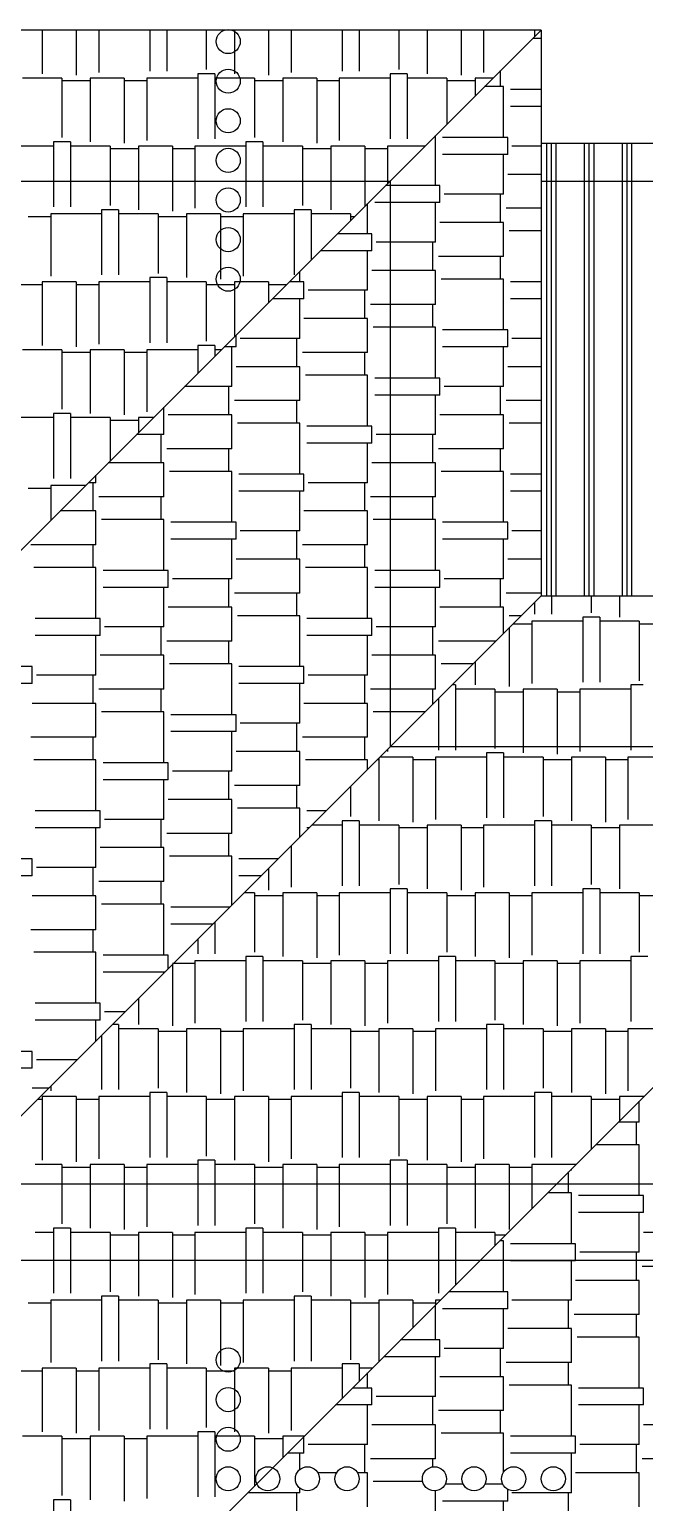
# Model space of a CAD drawing. Extents: x 3907.4 to 3911.57, y -3054.42 to -3053.7.
# Drawn here: x 3909.149 to 3909.2142, y -3054.1222 to -3053.966 of the extents above; entities that cross this region are included whole.
import ezdxf

# ---------------------------------------------------------------- set-up
doc = ezdxf.new("R2010")
doc.units = 0
doc.header["$LTSCALE"] = 2
doc.header["$MEASUREMENT"] = 0
doc.linetypes.add('ACAD_ISO03W100', pattern=[30, 12, -18])
doc.linetypes.add('ACAD_ISO07W100', pattern=[3.5, 0.5, -3])
for name, color, linetype in [('MB', 11, 'CONTINUOUS'), ('OLÇÜ', 6, 'CONTINUOUS'), ('TARAMA', 9, 'CONTINUOUS'), ('TEXT', 11, 'CONTINUOUS'), ('ÇATI', 7, 'CONTINUOUS')]:
    doc.layers.add(name, color=color, linetype=linetype)

msp = doc.modelspace()

# ---------------------------------------------------------------- linework, layer by layer
at = {"layer": 'MB', "color": 7, "linetype": 'ACAD_ISO03W100', "ltscale": 0.5}
for p, q in [((3909.10525, -3053.98203), (3909.18725, -3053.98203)), ((3909.18725, -3053.98203), (3909.18725, -3054.04203)), ((3909.25125, -3054.04203), (3909.18725, -3054.04203))]:
    msp.add_line(p, q, dxfattribs=at)
at = {"layer": 'MB', "color": 2, "linetype": 'ACAD_ISO07W100', "ltscale": 2}
msp.add_line((3909.20325, -3053.98203), (3909.25125, -3053.98203), dxfattribs=at)
at = {"layer": 'OLÇÜ', "color": 6}
for p, q in [((3909.02525, -3054.08837), (3909.26725, -3054.08837)), ((3909.04125, -3054.09648), (3909.25125, -3054.09648))]:
    msp.add_line(p, q, dxfattribs=at)
at = {"layer": 'TARAMA', "color": 6}
for p, q in [((3909.15036, -3053.96603), (3909.15036, -3053.97067)), ((3909.15396, -3053.96603), (3909.15396, -3053.97082)), ((3909.15636, -3053.96603), (3909.15636, -3053.97052)), ((3909.16176, -3053.96603), (3909.16176, -3053.97037)), ((3909.16356, -3053.96603), (3909.16356, -3053.97037)), ((3909.16776, -3053.96603), (3909.16776, -3053.97022)), ((3909.17076, -3053.96603), (3909.17076, -3053.97067)), ((3909.17436, -3053.96603), (3909.17436, -3053.97082)), ((3909.17676, -3053.96603), (3909.17676, -3053.97052)), ((3909.18216, -3053.96603), (3909.18216, -3053.97037)), ((3909.18396, -3053.96603), (3909.18396, -3053.97037)), ((3909.18816, -3053.96603), (3909.18816, -3053.97022)), ((3909.19116, -3053.96603), (3909.19116, -3053.97067)), ((3909.19476, -3053.96603), (3909.19476, -3053.97082)), ((3909.19716, -3053.96603), (3909.19716, -3053.97052)), ((3909.20325, -3053.96692), (3909.20236, -3053.96692)), ((3909.20256, -3053.96603), (3909.20256, -3053.96671)), ((3909.15246, -3053.97112), (3909.14826, -3053.97112)), ((3909.15246, -3053.97112), (3909.15246, -3053.97742)), ((3909.15546, -3053.97142), (3909.15246, -3053.97142)), ((3909.15906, -3053.97112), (3909.15546, -3053.97112)), ((3909.15546, -3053.97112), (3909.15546, -3053.97787)), ((3909.15906, -3053.97112), (3909.15906, -3053.97802)), ((3909.16146, -3053.97142), (3909.15906, -3053.97142)), ((3909.16686, -3053.97112), (3909.16146, -3053.97112)), ((3909.16146, -3053.97112), (3909.16146, -3053.97772)), ((3909.16866, -3053.97067), (3909.16686, -3053.97067)), ((3909.16686, -3053.97067), (3909.16686, -3053.97757)), ((3909.16866, -3053.97067), (3909.16866, -3053.97757)), ((3909.17286, -3053.97112), (3909.16866, -3053.97112)), ((3909.17286, -3053.97112), (3909.17286, -3053.97742)), ((3909.17586, -3053.97142), (3909.17286, -3053.97142)), ((3909.17946, -3053.97112), (3909.17586, -3053.97112)), ((3909.17586, -3053.97112), (3909.17586, -3053.97787)), ((3909.17946, -3053.97112), (3909.17946, -3053.97802)), ((3909.18186, -3053.97142), (3909.17946, -3053.97142)), ((3909.18726, -3053.97112), (3909.18186, -3053.97112)), ((3909.18186, -3053.97112), (3909.18186, -3053.97772)), ((3909.18906, -3053.97067), (3909.18726, -3053.97067)), ((3909.18726, -3053.97067), (3909.18726, -3053.97757)), ((3909.18906, -3053.97067), (3909.18906, -3053.97757)), ((3909.19326, -3053.97112), (3909.18906, -3053.97112)), ((3909.19326, -3053.97112), (3909.19326, -3053.97601)), ((3909.19626, -3053.97142), (3909.19326, -3053.97142)), ((3909.19816, -3053.97112), (3909.19626, -3053.97112)), ((3909.19626, -3053.97112), (3909.19626, -3053.97301)), ((3909.19896, -3053.97202), (3909.19896, -3053.97031)), ((3909.19926, -3053.97202), (3909.19726, -3053.97202)), ((3909.19926, -3053.97742), (3909.19926, -3053.97202)), ((3909.20325, -3053.97232), (3909.20001, -3053.97232)), ((3909.20325, -3053.97412), (3909.20001, -3053.97412)), ((3909.19206, -3053.98252), (3909.19206, -3053.97721)), ((3909.19971, -3053.97742), (3909.19281, -3053.97742)), ((3909.19971, -3053.97922), (3909.19971, -3053.97742)), ((3909.15156, -3053.97832), (3909.14616, -3053.97832)), ((3909.15336, -3053.97787), (3909.15156, -3053.97787)), ((3909.15156, -3053.97787), (3909.15156, -3053.98203)), ((3909.15336, -3053.97787), (3909.15336, -3053.98203)), ((3909.15756, -3053.97832), (3909.15336, -3053.97832)), ((3909.15756, -3053.97832), (3909.15756, -3053.98203)), ((3909.16056, -3053.97862), (3909.15756, -3053.97862)), ((3909.16416, -3053.97832), (3909.16056, -3053.97832)), ((3909.16056, -3053.97832), (3909.16056, -3053.98203)), ((3909.16416, -3053.97832), (3909.16416, -3053.98203)), ((3909.16656, -3053.97862), (3909.16416, -3053.97862)), ((3909.17196, -3053.97832), (3909.16656, -3053.97832)), ((3909.16656, -3053.97832), (3909.16656, -3053.98203)), ((3909.17376, -3053.97787), (3909.17196, -3053.97787)), ((3909.17196, -3053.97787), (3909.17196, -3053.98203)), ((3909.17376, -3053.97787), (3909.17376, -3053.98203)), ((3909.17796, -3053.97832), (3909.17376, -3053.97832)), ((3909.17796, -3053.97832), (3909.17796, -3053.98203)), ((3909.18096, -3053.97862), (3909.17796, -3053.97862)), ((3909.18456, -3053.97832), (3909.18096, -3053.97832)), ((3909.18096, -3053.97832), (3909.18096, -3053.98203)), ((3909.18456, -3053.97832), (3909.18456, -3053.98203)), ((3909.18696, -3053.97862), (3909.18456, -3053.97862)), ((3909.19096, -3053.97832), (3909.18696, -3053.97832)), ((3909.18696, -3053.97832), (3909.18696, -3053.98203)), ((3909.19971, -3053.97922), (3909.19281, -3053.97922)), ((3909.19926, -3053.98342), (3909.19926, -3053.97922)), ((3909.20325, -3053.97832), (3909.20016, -3053.97832)), ((3909.15156, -3053.98203), (3909.15156, -3053.98477)), ((3909.15336, -3053.98203), (3909.15336, -3053.98477)), ((3909.15756, -3053.98203), (3909.15756, -3053.98462)), ((3909.16056, -3053.98203), (3909.16056, -3053.98507)), ((3909.16416, -3053.98203), (3909.16416, -3053.98522)), ((3909.16656, -3053.98203), (3909.16656, -3053.98492)), ((3909.17196, -3053.98203), (3909.17196, -3053.98477)), ((3909.17376, -3053.98203), (3909.17376, -3053.98477)), ((3909.17796, -3053.98203), (3909.17796, -3053.98462)), ((3909.18096, -3053.98203), (3909.18096, -3053.98507)), ((3909.18456, -3053.98203), (3909.18456, -3053.98471)), ((3909.18725, -3053.98252), (3909.18676, -3053.98252)), ((3909.18696, -3053.98203), (3909.18696, -3053.98231)), ((3909.19251, -3053.98252), (3909.18725, -3053.98252)), ((3909.19251, -3053.98432), (3909.19251, -3053.98252)), ((3909.20325, -3053.98132), (3909.19971, -3053.98132)), ((3909.19926, -3053.98342), (3909.19296, -3053.98342)), ((3909.19896, -3053.98642), (3909.19896, -3053.98342)), ((3909.15666, -3053.98552), (3909.15126, -3053.98552)), ((3909.15126, -3053.98552), (3909.15126, -3053.99212)), ((3909.15846, -3053.98507), (3909.15666, -3053.98507)), ((3909.15666, -3053.98507), (3909.15666, -3053.99197)), ((3909.15846, -3053.98507), (3909.15846, -3053.99197)), ((3909.16266, -3053.98552), (3909.15846, -3053.98552)), ((3909.16266, -3053.98552), (3909.16266, -3053.99182)), ((3909.16926, -3053.98552), (3909.16566, -3053.98552)), ((3909.16566, -3053.98552), (3909.16566, -3053.99227)), ((3909.16926, -3053.98552), (3909.16926, -3053.99242)), ((3909.17706, -3053.98552), (3909.17166, -3053.98552)), ((3909.17166, -3053.98552), (3909.17166, -3053.99212)), ((3909.17886, -3053.98507), (3909.17706, -3053.98507)), ((3909.17706, -3053.98507), (3909.17706, -3053.99197)), ((3909.17886, -3053.98507), (3909.17886, -3053.99041)), ((3909.18306, -3053.98552), (3909.17886, -3053.98552)), ((3909.18306, -3053.98552), (3909.18306, -3053.98621)), ((3909.18486, -3053.98762), (3909.18486, -3053.98441)), ((3909.18725, -3053.98432), (3909.18561, -3053.98432)), ((3909.19251, -3053.98432), (3909.18725, -3053.98432)), ((3909.19206, -3053.98852), (3909.19206, -3053.98432)), ((3909.20325, -3053.98492), (3909.19956, -3053.98492)), ((3909.15126, -3053.98582), (3909.14886, -3053.98582)), ((3909.16566, -3053.98582), (3909.16266, -3053.98582)), ((3909.17166, -3053.98582), (3909.16926, -3053.98582)), ((3909.18346, -3053.98582), (3909.18306, -3053.98582)), ((3909.19926, -3053.98642), (3909.19251, -3053.98642)), ((3909.19926, -3053.99002), (3909.19926, -3053.98642)), ((3909.18531, -3053.98762), (3909.18166, -3053.98762)), ((3909.18531, -3053.98942), (3909.18531, -3053.98762)), ((3909.18725, -3053.98852), (3909.18576, -3053.98852)), ((3909.19206, -3053.98852), (3909.18725, -3053.98852)), ((3909.19176, -3053.99152), (3909.19176, -3053.98852)), ((3909.20325, -3053.98732), (3909.19986, -3053.98732)), ((3909.18531, -3053.98942), (3909.17986, -3053.98942)), ((3909.18486, -3053.99362), (3909.18486, -3053.98942)), ((3909.19926, -3053.99002), (3909.19236, -3053.99002)), ((3909.19896, -3053.99242), (3909.19896, -3053.99002)), ((3909.17766, -3053.99272), (3909.17766, -3053.99161)), ((3909.18725, -3053.99152), (3909.18531, -3053.99152)), ((3909.19206, -3053.99152), (3909.18725, -3053.99152)), ((3909.19206, -3053.99512), (3909.19206, -3053.99152)), ((3909.15036, -3053.99302), (3909.14736, -3053.99302)), ((3909.15396, -3053.99272), (3909.15036, -3053.99272)), ((3909.15036, -3053.99272), (3909.15036, -3053.99947)), ((3909.15396, -3053.99272), (3909.15396, -3053.99962)), ((3909.15636, -3053.99302), (3909.15396, -3053.99302)), ((3909.16176, -3053.99272), (3909.15636, -3053.99272)), ((3909.15636, -3053.99272), (3909.15636, -3053.99932)), ((3909.16356, -3053.99227), (3909.16176, -3053.99227)), ((3909.16176, -3053.99227), (3909.16176, -3053.99917)), ((3909.16356, -3053.99227), (3909.16356, -3053.99917)), ((3909.16776, -3053.99272), (3909.16356, -3053.99272)), ((3909.16776, -3053.99272), (3909.16776, -3053.99902)), ((3909.17076, -3053.99302), (3909.16776, -3053.99302)), ((3909.17436, -3053.99272), (3909.17076, -3053.99272)), ((3909.17076, -3053.99272), (3909.17076, -3053.99851)), ((3909.17436, -3053.99272), (3909.17436, -3053.99491)), ((3909.17626, -3053.99302), (3909.17436, -3053.99302)), ((3909.17811, -3053.99272), (3909.17656, -3053.99272)), ((3909.17811, -3053.99452), (3909.17811, -3053.99272)), ((3909.19926, -3053.99242), (3909.19266, -3053.99242)), ((3909.19926, -3053.99782), (3909.19926, -3053.99242)), ((3909.20325, -3053.99272), (3909.20001, -3053.99272)), ((3909.17811, -3053.99452), (3909.17476, -3053.99452)), ((3909.17766, -3053.99872), (3909.17766, -3053.99452)), ((3909.18486, -3053.99362), (3909.17856, -3053.99362)), ((3909.18456, -3053.99662), (3909.18456, -3053.99362)), ((3909.20325, -3053.99452), (3909.20001, -3053.99452)), ((3909.18725, -3053.99512), (3909.18516, -3053.99512)), ((3909.19206, -3053.99512), (3909.18725, -3053.99512)), ((3909.19176, -3053.99752), (3909.19176, -3053.99512)), ((3909.18486, -3053.99662), (3909.17811, -3053.99662)), ((3909.18486, -3054.00022), (3909.18486, -3053.99662)), ((3909.18725, -3053.99752), (3909.18546, -3053.99752)), ((3909.19206, -3053.99752), (3909.18725, -3053.99752)), ((3909.19206, -3054.00292), (3909.19206, -3053.99752)), ((3909.19971, -3053.99782), (3909.19281, -3053.99782)), ((3909.19971, -3053.99962), (3909.19971, -3053.99782)), ((3909.16866, -3053.99947), (3909.16686, -3053.99947)), ((3909.16686, -3053.99947), (3909.16686, -3054.00241)), ((3909.16866, -3053.99947), (3909.16866, -3054.00061)), ((3909.17091, -3053.99962), (3909.16966, -3053.99962)), ((3909.17046, -3054.00382), (3909.17046, -3053.99962)), ((3909.17091, -3053.99962), (3909.17091, -3053.99836)), ((3909.17766, -3053.99872), (3909.17136, -3053.99872)), ((3909.17736, -3054.00172), (3909.17736, -3053.99872)), ((3909.19971, -3053.99962), (3909.19281, -3053.99962)), ((3909.19926, -3054.00382), (3909.19926, -3053.99962)), ((3909.20325, -3053.99872), (3909.20016, -3053.99872)), ((3909.15246, -3053.99992), (3909.14826, -3053.99992)), ((3909.15246, -3053.99992), (3909.15246, -3054.00622)), ((3909.15546, -3054.00022), (3909.15246, -3054.00022)), ((3909.15906, -3053.99992), (3909.15546, -3053.99992)), ((3909.15546, -3053.99992), (3909.15546, -3054.00667)), ((3909.15906, -3053.99992), (3909.15906, -3054.00682)), ((3909.16146, -3054.00022), (3909.15906, -3054.00022)), ((3909.16686, -3053.99992), (3909.16146, -3053.99992)), ((3909.16146, -3053.99992), (3909.16146, -3054.00652)), ((3909.16936, -3053.99992), (3909.16866, -3053.99992)), ((3909.18486, -3054.00022), (3909.17796, -3054.00022)), ((3909.18456, -3054.00262), (3909.18456, -3054.00022)), ((3909.17766, -3054.00172), (3909.17091, -3054.00172)), ((3909.17766, -3054.00532), (3909.17766, -3054.00172)), ((3909.18486, -3054.00262), (3909.17826, -3054.00262)), ((3909.18486, -3054.00802), (3909.18486, -3054.00262)), ((3909.20325, -3054.00172), (3909.19971, -3054.00172)), ((3909.17046, -3054.00382), (3909.16546, -3054.00382)), ((3909.17016, -3054.00682), (3909.17016, -3054.00382)), ((3909.18725, -3054.00292), (3909.18561, -3054.00292)), ((3909.19251, -3054.00292), (3909.18725, -3054.00292)), ((3909.19251, -3054.00472), (3909.19251, -3054.00292)), ((3909.19926, -3054.00382), (3909.19296, -3054.00382)), ((3909.19896, -3054.00682), (3909.19896, -3054.00382)), ((3909.17766, -3054.00532), (3909.17076, -3054.00532)), ((3909.17736, -3054.00772), (3909.17736, -3054.00532)), ((3909.18725, -3054.00472), (3909.18561, -3054.00472)), ((3909.19251, -3054.00472), (3909.18725, -3054.00472)), ((3909.19206, -3054.00892), (3909.19206, -3054.00472)), ((3909.20325, -3054.00532), (3909.19956, -3054.00532)), ((3909.15156, -3054.00712), (3909.14616, -3054.00712)), ((3909.15336, -3054.00667), (3909.15156, -3054.00667)), ((3909.15156, -3054.00667), (3909.15156, -3054.01357)), ((3909.15336, -3054.00667), (3909.15336, -3054.01357)), ((3909.15756, -3054.00712), (3909.15336, -3054.00712)), ((3909.15756, -3054.00712), (3909.15756, -3054.01171)), ((3909.16056, -3054.00742), (3909.15756, -3054.00742)), ((3909.16216, -3054.00712), (3909.16056, -3054.00712)), ((3909.16056, -3054.00712), (3909.16056, -3054.00871)), ((3909.16326, -3054.00892), (3909.16326, -3054.00601)), ((3909.17046, -3054.00682), (3909.16371, -3054.00682)), ((3909.17046, -3054.01042), (3909.17046, -3054.00682)), ((3909.19926, -3054.00682), (3909.19251, -3054.00682)), ((3909.19926, -3054.01042), (3909.19926, -3054.00682)), ((3909.16326, -3054.00892), (3909.16036, -3054.00892)), ((3909.16296, -3054.01192), (3909.16296, -3054.00892)), ((3909.17766, -3054.00772), (3909.17106, -3054.00772)), ((3909.17766, -3054.01312), (3909.17766, -3054.00772)), ((3909.18531, -3054.00802), (3909.17841, -3054.00802)), ((3909.18531, -3054.00982), (3909.18531, -3054.00802)), ((3909.18725, -3054.00892), (3909.18576, -3054.00892)), ((3909.19206, -3054.00892), (3909.18725, -3054.00892)), ((3909.19176, -3054.01192), (3909.19176, -3054.00892)), ((3909.20325, -3054.00772), (3909.19986, -3054.00772)), ((3909.17046, -3054.01042), (3909.16356, -3054.01042)), ((3909.17016, -3054.01282), (3909.17016, -3054.01042)), ((3909.18531, -3054.00982), (3909.17841, -3054.00982)), ((3909.18486, -3054.01402), (3909.18486, -3054.00982)), ((3909.19926, -3054.01042), (3909.19236, -3054.01042)), ((3909.19896, -3054.01282), (3909.19896, -3054.01042)), ((3909.16326, -3054.01192), (3909.15736, -3054.01192)), ((3909.16326, -3054.01552), (3909.16326, -3054.01192)), ((3909.18725, -3054.01192), (3909.18531, -3054.01192)), ((3909.19206, -3054.01192), (3909.18725, -3054.01192)), ((3909.19206, -3054.01552), (3909.19206, -3054.01192)), ((3909.15606, -3054.01402), (3909.15606, -3054.01321)), ((3909.17046, -3054.01282), (3909.16386, -3054.01282)), ((3909.17046, -3054.01822), (3909.17046, -3054.01282)), ((3909.17811, -3054.01312), (3909.17121, -3054.01312)), ((3909.17811, -3054.01492), (3909.17811, -3054.01312)), ((3909.19926, -3054.01282), (3909.19266, -3054.01282)), ((3909.19926, -3054.01822), (3909.19926, -3054.01282)), ((3909.20325, -3054.01312), (3909.20001, -3054.01312)), ((3909.15126, -3054.01462), (3909.14886, -3054.01462)), ((3909.15496, -3054.01432), (3909.15126, -3054.01432)), ((3909.15126, -3054.01432), (3909.15126, -3054.01801)), ((3909.15606, -3054.01402), (3909.15526, -3054.01402)), ((3909.15576, -3054.01702), (3909.15576, -3054.01402)), ((3909.17811, -3054.01492), (3909.17121, -3054.01492)), ((3909.17766, -3054.01912), (3909.17766, -3054.01492)), ((3909.18486, -3054.01402), (3909.17856, -3054.01402)), ((3909.18456, -3054.01702), (3909.18456, -3054.01402)), ((3909.20325, -3054.01492), (3909.20001, -3054.01492)), ((3909.16326, -3054.01552), (3909.15636, -3054.01552)), ((3909.16296, -3054.01792), (3909.16296, -3054.01552)), ((3909.18725, -3054.01552), (3909.18516, -3054.01552)), ((3909.19206, -3054.01552), (3909.18725, -3054.01552)), ((3909.19176, -3054.01792), (3909.19176, -3054.01552)), ((3909.15606, -3054.01702), (3909.15226, -3054.01702)), ((3909.15606, -3054.02062), (3909.15606, -3054.01702)), ((3909.16326, -3054.01792), (3909.15666, -3054.01792)), ((3909.16326, -3054.02332), (3909.16326, -3054.01792)), ((3909.17091, -3054.01822), (3909.16401, -3054.01822)), ((3909.17091, -3054.02002), (3909.17091, -3054.01822)), ((3909.18486, -3054.01702), (3909.17811, -3054.01702)), ((3909.18486, -3054.02062), (3909.18486, -3054.01702)), ((3909.18725, -3054.01792), (3909.18546, -3054.01792)), ((3909.19206, -3054.01792), (3909.18725, -3054.01792)), ((3909.19206, -3054.02332), (3909.19206, -3054.01792)), ((3909.19971, -3054.01822), (3909.19281, -3054.01822)), ((3909.19971, -3054.02002), (3909.19971, -3054.01822)), ((3909.17091, -3054.02002), (3909.16401, -3054.02002)), ((3909.17046, -3054.02422), (3909.17046, -3054.02002)), ((3909.17766, -3054.01912), (3909.17136, -3054.01912)), ((3909.17736, -3054.02212), (3909.17736, -3054.01912)), ((3909.19971, -3054.02002), (3909.19281, -3054.02002)), ((3909.19926, -3054.02422), (3909.19926, -3054.02002)), ((3909.20325, -3054.01912), (3909.20016, -3054.01912)), ((3909.15606, -3054.02062), (3909.14916, -3054.02062)), ((3909.15576, -3054.02302), (3909.15576, -3054.02062)), ((3909.18486, -3054.02062), (3909.17796, -3054.02062)), ((3909.18456, -3054.02302), (3909.18456, -3054.02062)), ((3909.15606, -3054.02302), (3909.14946, -3054.02302)), ((3909.15606, -3054.02842), (3909.15606, -3054.02302)), ((3909.17766, -3054.02212), (3909.17091, -3054.02212)), ((3909.17766, -3054.02572), (3909.17766, -3054.02212)), ((3909.18486, -3054.02302), (3909.17826, -3054.02302)), ((3909.18486, -3054.02842), (3909.18486, -3054.02302)), ((3909.20325, -3054.02212), (3909.19971, -3054.02212)), ((3909.16371, -3054.02332), (3909.15681, -3054.02332)), ((3909.16371, -3054.02512), (3909.16371, -3054.02332)), ((3909.17046, -3054.02422), (3909.16416, -3054.02422)), ((3909.17016, -3054.02722), (3909.17016, -3054.02422)), ((3909.18725, -3054.02332), (3909.18561, -3054.02332)), ((3909.19251, -3054.02332), (3909.18725, -3054.02332)), ((3909.19251, -3054.02512), (3909.19251, -3054.02332)), ((3909.19926, -3054.02422), (3909.19296, -3054.02422)), ((3909.19896, -3054.02722), (3909.19896, -3054.02422)), ((3909.16371, -3054.02512), (3909.15681, -3054.02512)), ((3909.16326, -3054.02932), (3909.16326, -3054.02512)), ((3909.17766, -3054.02572), (3909.17076, -3054.02572)), ((3909.17736, -3054.02812), (3909.17736, -3054.02572)), ((3909.18725, -3054.02512), (3909.18561, -3054.02512)), ((3909.19251, -3054.02512), (3909.18725, -3054.02512)), ((3909.19206, -3054.02932), (3909.19206, -3054.02512)), ((3909.20325, -3054.02572), (3909.19956, -3054.02572)), ((3909.20436, -3054.02603), (3909.20436, -3054.02797)), ((3909.20856, -3054.02603), (3909.20856, -3054.02782)), ((3909.21156, -3054.02603), (3909.21156, -3054.02827)), ((3909.17046, -3054.02722), (3909.16371, -3054.02722)), ((3909.17046, -3054.03082), (3909.17046, -3054.02722)), ((3909.19926, -3054.02722), (3909.19251, -3054.02722)), ((3909.19926, -3054.03001), (3909.19926, -3054.02722)), ((3909.20256, -3054.02671), (3909.20256, -3054.02797)), ((3909.15651, -3054.02842), (3909.14961, -3054.02842)), ((3909.15651, -3054.03022), (3909.15651, -3054.02842)), ((3909.16326, -3054.02932), (3909.15696, -3054.02932)), ((3909.16296, -3054.03232), (3909.16296, -3054.02932)), ((3909.17766, -3054.02812), (3909.17106, -3054.02812)), ((3909.17766, -3054.03352), (3909.17766, -3054.02812)), ((3909.18531, -3054.02842), (3909.17841, -3054.02842)), ((3909.18531, -3054.03022), (3909.18531, -3054.02842)), ((3909.18725, -3054.02932), (3909.18576, -3054.02932)), ((3909.19206, -3054.02932), (3909.18725, -3054.02932)), ((3909.19176, -3054.03232), (3909.19176, -3054.02932)), ((3909.20116, -3054.02812), (3909.19986, -3054.02812)), ((3909.20226, -3054.02902), (3909.20026, -3054.02902)), ((3909.20766, -3054.02872), (3909.20226, -3054.02872)), ((3909.20226, -3054.02872), (3909.20226, -3054.03532)), ((3909.20946, -3054.02827), (3909.20766, -3054.02827)), ((3909.20766, -3054.02827), (3909.20766, -3054.03517)), ((3909.20946, -3054.02827), (3909.20946, -3054.03517)), ((3909.21366, -3054.02872), (3909.20946, -3054.02872)), ((3909.21366, -3054.02872), (3909.21366, -3054.03502)), ((3909.21666, -3054.02902), (3909.21366, -3054.02902)), ((3909.15651, -3054.03022), (3909.14961, -3054.03022)), ((3909.15606, -3054.03442), (3909.15606, -3054.03022)), ((3909.17046, -3054.03082), (3909.16356, -3054.03082)), ((3909.17016, -3054.03322), (3909.17016, -3054.03082)), ((3909.18531, -3054.03022), (3909.17841, -3054.03022)), ((3909.18486, -3054.03442), (3909.18486, -3054.03022)), ((3909.19846, -3054.03082), (3909.19236, -3054.03082)), ((3909.19986, -3054.02941), (3909.19986, -3054.03562)), ((3909.16326, -3054.03232), (3909.15651, -3054.03232)), ((3909.16326, -3054.03592), (3909.16326, -3054.03232)), ((3909.18725, -3054.03232), (3909.18531, -3054.03232)), ((3909.19206, -3054.03232), (3909.18725, -3054.03232)), ((3909.19206, -3054.03592), (3909.19206, -3054.03232)), ((3909.14931, -3054.03352), (3909.14625, -3054.03352)), ((3909.14931, -3054.03532), (3909.14931, -3054.03352)), ((3909.17046, -3054.03322), (3909.16386, -3054.03322)), ((3909.17046, -3054.03862), (3909.17046, -3054.03322)), ((3909.17811, -3054.03352), (3909.17121, -3054.03352)), ((3909.17811, -3054.03532), (3909.17811, -3054.03352)), ((3909.19606, -3054.03322), (3909.19266, -3054.03322)), ((3909.19626, -3054.03301), (3909.19626, -3054.03547)), ((3909.14931, -3054.03532), (3909.14625, -3054.03532)), ((3909.15606, -3054.03442), (3909.14976, -3054.03442)), ((3909.15576, -3054.03742), (3909.15576, -3054.03442)), ((3909.17811, -3054.03532), (3909.17121, -3054.03532)), ((3909.17766, -3054.03952), (3909.17766, -3054.03532)), ((3909.18486, -3054.03442), (3909.17856, -3054.03442)), ((3909.18456, -3054.03742), (3909.18456, -3054.03442)), ((3909.19416, -3054.03547), (3909.19381, -3054.03547)), ((3909.19416, -3054.03547), (3909.19416, -3054.04203)), ((3909.21406, -3054.03547), (3909.21276, -3054.03547)), ((3909.21276, -3054.03547), (3909.21276, -3054.04203)), ((3909.16326, -3054.03592), (3909.15636, -3054.03592)), ((3909.16296, -3054.03832), (3909.16296, -3054.03592)), ((3909.18725, -3054.03592), (3909.18516, -3054.03592)), ((3909.19206, -3054.03592), (3909.18725, -3054.03592)), ((3909.19176, -3054.03751), (3909.19176, -3054.03592)), ((3909.19236, -3054.03691), (3909.19236, -3054.04203)), ((3909.19836, -3054.03592), (3909.19416, -3054.03592)), ((3909.19836, -3054.03592), (3909.19836, -3054.04203)), ((3909.20136, -3054.03622), (3909.19836, -3054.03622)), ((3909.20496, -3054.03592), (3909.20136, -3054.03592)), ((3909.20136, -3054.03592), (3909.20136, -3054.04203)), ((3909.20496, -3054.03592), (3909.20496, -3054.04203)), ((3909.20736, -3054.03622), (3909.20496, -3054.03622)), ((3909.21276, -3054.03592), (3909.20736, -3054.03592)), ((3909.20736, -3054.03592), (3909.20736, -3054.04203)), ((3909.15606, -3054.03742), (3909.14931, -3054.03742)), ((3909.15606, -3054.04102), (3909.15606, -3054.03742)), ((3909.16326, -3054.03832), (3909.15666, -3054.03832)), ((3909.16326, -3054.04372), (3909.16326, -3054.03832)), ((3909.17091, -3054.03862), (3909.16401, -3054.03862)), ((3909.17091, -3054.04042), (3909.17091, -3054.03862)), ((3909.18486, -3054.03742), (3909.17811, -3054.03742)), ((3909.18486, -3054.04102), (3909.18486, -3054.03742)), ((3909.18725, -3054.03832), (3909.18546, -3054.03832)), ((3909.19096, -3054.03832), (3909.18725, -3054.03832)), ((3909.17766, -3054.03952), (3909.17136, -3054.03952)), ((3909.17736, -3054.04252), (3909.17736, -3054.03952)), ((3909.15606, -3054.04102), (3909.14916, -3054.04102)), ((3909.15576, -3054.04342), (3909.15576, -3054.04102)), ((3909.17091, -3054.04042), (3909.16401, -3054.04042)), ((3909.17046, -3054.04462), (3909.17046, -3054.04042)), ((3909.18486, -3054.04102), (3909.17796, -3054.04102)), ((3909.18456, -3054.04342), (3909.18456, -3054.04102)), ((3909.15606, -3054.04342), (3909.14946, -3054.04342)), ((3909.15606, -3054.04882), (3909.15606, -3054.04342)), ((3909.17766, -3054.04252), (3909.17091, -3054.04252)), ((3909.17766, -3054.04612), (3909.17766, -3054.04252)), ((3909.18486, -3054.04342), (3909.17826, -3054.04342)), ((3909.18486, -3054.04441), (3909.18486, -3054.04342)), ((3909.18606, -3054.04342), (3909.18586, -3054.04342)), ((3909.18606, -3054.04321), (3909.18606, -3054.04987)), ((3909.18966, -3054.04312), (3909.18616, -3054.04312)), ((3909.18696, -3054.04231), (3909.18696, -3054.04252)), ((3909.18966, -3054.04312), (3909.18966, -3054.05002)), ((3909.19206, -3054.04342), (3909.18966, -3054.04342)), ((3909.19746, -3054.04312), (3909.19206, -3054.04312)), ((3909.19206, -3054.04312), (3909.19206, -3054.04972)), ((3909.19236, -3054.04203), (3909.19236, -3054.04237)), ((3909.19416, -3054.04203), (3909.19416, -3054.04237)), ((3909.19926, -3054.04267), (3909.19746, -3054.04267)), ((3909.19746, -3054.04267), (3909.19746, -3054.04957)), ((3909.19836, -3054.04203), (3909.19836, -3054.04222)), ((3909.19926, -3054.04267), (3909.19926, -3054.04957)), ((3909.20346, -3054.04312), (3909.19926, -3054.04312)), ((3909.20136, -3054.04203), (3909.20136, -3054.04267)), ((3909.20346, -3054.04312), (3909.20346, -3054.04942)), ((3909.20646, -3054.04342), (3909.20346, -3054.04342)), ((3909.20496, -3054.04203), (3909.20496, -3054.04282)), ((3909.21006, -3054.04312), (3909.20646, -3054.04312)), ((3909.20646, -3054.04312), (3909.20646, -3054.04987)), ((3909.20736, -3054.04203), (3909.20736, -3054.04252)), ((3909.21006, -3054.04312), (3909.21006, -3054.05002)), ((3909.21246, -3054.04342), (3909.21006, -3054.04342)), ((3909.21786, -3054.04312), (3909.21246, -3054.04312)), ((3909.21246, -3054.04312), (3909.21246, -3054.04972)), ((3909.21276, -3054.04203), (3909.21276, -3054.04237)), ((3909.16371, -3054.04372), (3909.15681, -3054.04372)), ((3909.16371, -3054.04552), (3909.16371, -3054.04372)), ((3909.17046, -3054.04462), (3909.16416, -3054.04462)), ((3909.17016, -3054.04762), (3909.17016, -3054.04462)), ((3909.16371, -3054.04552), (3909.15681, -3054.04552)), ((3909.16326, -3054.04972), (3909.16326, -3054.04552)), ((3909.17766, -3054.04612), (3909.17076, -3054.04612)), ((3909.17736, -3054.04852), (3909.17736, -3054.04612)), ((3909.18306, -3054.04621), (3909.18306, -3054.04942)), ((3909.17046, -3054.04762), (3909.16371, -3054.04762)), ((3909.17046, -3054.05122), (3909.17046, -3054.04762)), ((3909.15651, -3054.04882), (3909.14961, -3054.04882)), ((3909.15651, -3054.05062), (3909.15651, -3054.04882)), ((3909.16326, -3054.04972), (3909.15696, -3054.04972)), ((3909.16296, -3054.05272), (3909.16296, -3054.04972)), ((3909.17766, -3054.04852), (3909.17106, -3054.04852)), ((3909.17766, -3054.05161), (3909.17766, -3054.04852)), ((3909.18046, -3054.04882), (3909.17841, -3054.04882)), ((3909.15651, -3054.05062), (3909.14961, -3054.05062)), ((3909.15606, -3054.05482), (3909.15606, -3054.05062)), ((3909.17046, -3054.05122), (3909.16356, -3054.05122)), ((3909.17016, -3054.05362), (3909.17016, -3054.05122)), ((3909.17866, -3054.05062), (3909.17841, -3054.05062)), ((3909.18216, -3054.05032), (3909.17896, -3054.05032)), ((3909.18396, -3054.04987), (3909.18216, -3054.04987)), ((3909.18216, -3054.04987), (3909.18216, -3054.05677)), ((3909.18396, -3054.04987), (3909.18396, -3054.05677)), ((3909.18816, -3054.05032), (3909.18396, -3054.05032)), ((3909.18816, -3054.05032), (3909.18816, -3054.05662)), ((3909.19116, -3054.05062), (3909.18816, -3054.05062)), ((3909.19476, -3054.05032), (3909.19116, -3054.05032)), ((3909.19116, -3054.05032), (3909.19116, -3054.05707)), ((3909.19476, -3054.05032), (3909.19476, -3054.05722)), ((3909.19716, -3054.05062), (3909.19476, -3054.05062)), ((3909.20256, -3054.05032), (3909.19716, -3054.05032)), ((3909.19716, -3054.05032), (3909.19716, -3054.05692)), ((3909.20436, -3054.04987), (3909.20256, -3054.04987)), ((3909.20256, -3054.04987), (3909.20256, -3054.05677)), ((3909.20436, -3054.04987), (3909.20436, -3054.05677)), ((3909.20856, -3054.05032), (3909.20436, -3054.05032)), ((3909.20856, -3054.05032), (3909.20856, -3054.05662)), ((3909.21156, -3054.05062), (3909.20856, -3054.05062)), ((3909.21516, -3054.05032), (3909.21156, -3054.05032)), ((3909.21156, -3054.05032), (3909.21156, -3054.05707)), ((3909.16326, -3054.05272), (3909.15651, -3054.05272)), ((3909.16326, -3054.05632), (3909.16326, -3054.05272)), ((3909.17676, -3054.05251), (3909.17676, -3054.05692)), ((3909.14931, -3054.05392), (3909.14625, -3054.05392)), ((3909.14931, -3054.05572), (3909.14931, -3054.05392)), ((3909.17046, -3054.05362), (3909.16386, -3054.05362)), ((3909.17046, -3054.05881), (3909.17046, -3054.05362)), ((3909.17536, -3054.05392), (3909.17121, -3054.05392)), ((3909.14931, -3054.05572), (3909.14625, -3054.05572)), ((3909.15606, -3054.05482), (3909.14976, -3054.05482)), ((3909.15576, -3054.05782), (3909.15576, -3054.05482)), ((3909.17356, -3054.05572), (3909.17121, -3054.05572)), ((3909.17436, -3054.05491), (3909.17436, -3054.05722)), ((3909.16326, -3054.05632), (3909.15636, -3054.05632)), ((3909.16296, -3054.05872), (3909.16296, -3054.05632)), ((3909.17286, -3054.05752), (3909.17176, -3054.05752)), ((3909.17286, -3054.05752), (3909.17286, -3054.06382)), ((3909.17946, -3054.05752), (3909.17586, -3054.05752)), ((3909.17586, -3054.05752), (3909.17586, -3054.06427)), ((3909.17946, -3054.05752), (3909.17946, -3054.06442)), ((3909.18726, -3054.05752), (3909.18186, -3054.05752)), ((3909.18186, -3054.05752), (3909.18186, -3054.06412)), ((3909.18906, -3054.05707), (3909.18726, -3054.05707)), ((3909.18726, -3054.05707), (3909.18726, -3054.06397)), ((3909.18906, -3054.05707), (3909.18906, -3054.06397)), ((3909.19326, -3054.05752), (3909.18906, -3054.05752)), ((3909.19326, -3054.05752), (3909.19326, -3054.06382)), ((3909.19986, -3054.05752), (3909.19626, -3054.05752)), ((3909.19626, -3054.05752), (3909.19626, -3054.06427)), ((3909.19986, -3054.05752), (3909.19986, -3054.06442)), ((3909.20766, -3054.05752), (3909.20226, -3054.05752)), ((3909.20226, -3054.05752), (3909.20226, -3054.06412)), ((3909.20946, -3054.05707), (3909.20766, -3054.05707)), ((3909.20766, -3054.05707), (3909.20766, -3054.06397)), ((3909.20946, -3054.05707), (3909.20946, -3054.06397)), ((3909.21366, -3054.05752), (3909.20946, -3054.05752)), ((3909.21366, -3054.05752), (3909.21366, -3054.06382)), ((3909.15606, -3054.05782), (3909.14931, -3054.05782)), ((3909.15606, -3054.06142), (3909.15606, -3054.05782)), ((3909.16326, -3054.05872), (3909.15666, -3054.05872)), ((3909.16326, -3054.06412), (3909.16326, -3054.05872)), ((3909.17026, -3054.05902), (3909.16401, -3054.05902)), ((3909.17586, -3054.05782), (3909.17286, -3054.05782)), ((3909.18186, -3054.05782), (3909.17946, -3054.05782)), ((3909.19626, -3054.05782), (3909.19326, -3054.05782)), ((3909.20226, -3054.05782), (3909.19986, -3054.05782)), ((3909.21666, -3054.05782), (3909.21366, -3054.05782)), ((3909.16866, -3054.06061), (3909.16866, -3054.06397)), ((3909.15606, -3054.06142), (3909.14916, -3054.06142)), ((3909.15576, -3054.06382), (3909.15576, -3054.06142)), ((3909.16846, -3054.06082), (3909.16401, -3054.06082)), ((3909.16686, -3054.06241), (3909.16686, -3054.06397)), ((3909.15606, -3054.06382), (3909.14946, -3054.06382)), ((3909.15606, -3054.06922), (3909.15606, -3054.06382)), ((3909.16371, -3054.06412), (3909.15681, -3054.06412)), ((3909.16371, -3054.06556), (3909.16371, -3054.06412)), ((3909.16426, -3054.06502), (3909.16416, -3054.06502)), ((3909.16416, -3054.06511), (3909.16416, -3054.07162)), ((3909.16656, -3054.06502), (3909.16426, -3054.06502)), ((3909.17196, -3054.06472), (3909.16656, -3054.06472)), ((3909.16656, -3054.06472), (3909.16656, -3054.07132)), ((3909.17376, -3054.06427), (3909.17196, -3054.06427)), ((3909.17196, -3054.06427), (3909.17196, -3054.07117)), ((3909.17376, -3054.06427), (3909.17376, -3054.07117)), ((3909.17796, -3054.06472), (3909.17376, -3054.06472)), ((3909.17796, -3054.06472), (3909.17796, -3054.07102)), ((3909.18096, -3054.06502), (3909.17796, -3054.06502)), ((3909.18456, -3054.06472), (3909.18096, -3054.06472)), ((3909.18096, -3054.06472), (3909.18096, -3054.07147)), ((3909.18456, -3054.06472), (3909.18456, -3054.07162)), ((3909.18696, -3054.06502), (3909.18456, -3054.06502)), ((3909.19236, -3054.06472), (3909.18696, -3054.06472)), ((3909.18696, -3054.06472), (3909.18696, -3054.07132)), ((3909.19416, -3054.06427), (3909.19236, -3054.06427)), ((3909.19236, -3054.06427), (3909.19236, -3054.07117)), ((3909.19416, -3054.06427), (3909.19416, -3054.07117)), ((3909.19836, -3054.06472), (3909.19416, -3054.06472)), ((3909.19836, -3054.06472), (3909.19836, -3054.07102)), ((3909.20136, -3054.06502), (3909.19836, -3054.06502)), ((3909.20496, -3054.06472), (3909.20136, -3054.06472)), ((3909.20136, -3054.06472), (3909.20136, -3054.07147)), ((3909.20496, -3054.06472), (3909.20496, -3054.07162)), ((3909.20736, -3054.06502), (3909.20496, -3054.06502)), ((3909.21276, -3054.06472), (3909.20736, -3054.06472)), ((3909.20736, -3054.06472), (3909.20736, -3054.07132)), ((3909.21456, -3054.06427), (3909.21276, -3054.06427)), ((3909.21276, -3054.06427), (3909.21276, -3054.07117)), ((3909.16336, -3054.06592), (3909.15681, -3054.06592)), ((3909.16326, -3054.06601), (3909.16326, -3054.06592)), ((3909.15651, -3054.06922), (3909.14961, -3054.06922)), ((3909.15651, -3054.07102), (3909.15651, -3054.06922)), ((3909.16056, -3054.06871), (3909.16056, -3054.07147)), ((3909.15651, -3054.07102), (3909.14961, -3054.07102)), ((3909.15606, -3054.07321), (3909.15606, -3054.07102)), ((3909.15916, -3054.07012), (3909.15696, -3054.07012)), ((3909.15846, -3054.07147), (3909.15781, -3054.07147)), ((3909.15846, -3054.07147), (3909.15846, -3054.07837)), ((3909.17886, -3054.07147), (3909.17706, -3054.07147)), ((3909.17706, -3054.07147), (3909.17706, -3054.07837)), ((3909.17886, -3054.07147), (3909.17886, -3054.07837)), ((3909.19926, -3054.07147), (3909.19746, -3054.07147)), ((3909.19746, -3054.07147), (3909.19746, -3054.07837)), ((3909.19926, -3054.07147), (3909.19926, -3054.07837)), ((3909.15666, -3054.07261), (3909.15666, -3054.07837)), ((3909.16266, -3054.07192), (3909.15846, -3054.07192)), ((3909.16266, -3054.07192), (3909.16266, -3054.07822)), ((3909.16566, -3054.07222), (3909.16266, -3054.07222)), ((3909.16926, -3054.07192), (3909.16566, -3054.07192)), ((3909.16566, -3054.07192), (3909.16566, -3054.07867)), ((3909.16926, -3054.07192), (3909.16926, -3054.07882)), ((3909.17166, -3054.07222), (3909.16926, -3054.07222)), ((3909.17706, -3054.07192), (3909.17166, -3054.07192)), ((3909.17166, -3054.07192), (3909.17166, -3054.07852)), ((3909.18306, -3054.07192), (3909.17886, -3054.07192)), ((3909.18306, -3054.07192), (3909.18306, -3054.07822)), ((3909.18606, -3054.07222), (3909.18306, -3054.07222)), ((3909.18966, -3054.07192), (3909.18606, -3054.07192)), ((3909.18606, -3054.07192), (3909.18606, -3054.07867)), ((3909.18966, -3054.07192), (3909.18966, -3054.07882)), ((3909.19206, -3054.07222), (3909.18966, -3054.07222)), ((3909.19746, -3054.07192), (3909.19206, -3054.07192)), ((3909.19206, -3054.07192), (3909.19206, -3054.07852)), ((3909.20346, -3054.07192), (3909.19926, -3054.07192)), ((3909.20346, -3054.07192), (3909.20346, -3054.07822)), ((3909.20646, -3054.07222), (3909.20346, -3054.07222)), ((3909.21006, -3054.07192), (3909.20646, -3054.07192)), ((3909.20646, -3054.07192), (3909.20646, -3054.07867)), ((3909.21006, -3054.07192), (3909.21006, -3054.07882)), ((3909.21246, -3054.07222), (3909.21006, -3054.07222)), ((3909.21786, -3054.07192), (3909.21246, -3054.07192)), ((3909.21246, -3054.07192), (3909.21246, -3054.07852)), ((3909.14931, -3054.07432), (3909.14625, -3054.07432)), ((3909.14931, -3054.07612), (3909.14931, -3054.07432)), ((3909.14931, -3054.07612), (3909.14625, -3054.07612)), ((3909.15406, -3054.07522), (3909.14976, -3054.07522)), ((3909.15106, -3054.07822), (3909.14931, -3054.07822)), ((3909.15396, -3054.07912), (3909.15036, -3054.07912)), ((3909.15036, -3054.07912), (3909.15036, -3054.08587)), ((3909.15126, -3054.07801), (3909.15126, -3054.07852)), ((3909.15396, -3054.07912), (3909.15396, -3054.08602)), ((3909.16176, -3054.07912), (3909.15636, -3054.07912)), ((3909.15636, -3054.07912), (3909.15636, -3054.08572)), ((3909.16356, -3054.07867), (3909.16176, -3054.07867)), ((3909.16176, -3054.07867), (3909.16176, -3054.08557)), ((3909.16356, -3054.07867), (3909.16356, -3054.08557)), ((3909.16776, -3054.07912), (3909.16356, -3054.07912)), ((3909.16776, -3054.07912), (3909.16776, -3054.08542)), ((3909.17436, -3054.07912), (3909.17076, -3054.07912)), ((3909.17076, -3054.07912), (3909.17076, -3054.08587)), ((3909.17436, -3054.07912), (3909.17436, -3054.08602)), ((3909.18216, -3054.07912), (3909.17676, -3054.07912)), ((3909.17676, -3054.07912), (3909.17676, -3054.08572)), ((3909.18396, -3054.07867), (3909.18216, -3054.07867)), ((3909.18216, -3054.07867), (3909.18216, -3054.08557)), ((3909.18396, -3054.07867), (3909.18396, -3054.08557)), ((3909.18816, -3054.07912), (3909.18396, -3054.07912)), ((3909.18816, -3054.07912), (3909.18816, -3054.08542)), ((3909.19476, -3054.07912), (3909.19116, -3054.07912)), ((3909.19116, -3054.07912), (3909.19116, -3054.08587)), ((3909.19476, -3054.07912), (3909.19476, -3054.08602)), ((3909.20256, -3054.07912), (3909.19716, -3054.07912)), ((3909.19716, -3054.07912), (3909.19716, -3054.08572)), ((3909.20436, -3054.07867), (3909.20256, -3054.07867)), ((3909.20256, -3054.07867), (3909.20256, -3054.08557)), ((3909.20436, -3054.07867), (3909.20436, -3054.08557)), ((3909.20856, -3054.07912), (3909.20436, -3054.07912)), ((3909.20856, -3054.07912), (3909.20856, -3054.08471)), ((3909.21416, -3054.07912), (3909.21156, -3054.07912)), ((3909.21156, -3054.07912), (3909.21156, -3054.08171)), ((3909.15036, -3054.07942), (3909.14986, -3054.07942)), ((3909.15636, -3054.07942), (3909.15396, -3054.07942)), ((3909.17076, -3054.07942), (3909.16776, -3054.07942)), ((3909.17676, -3054.07942), (3909.17436, -3054.07942)), ((3909.19116, -3054.07942), (3909.18816, -3054.07942)), ((3909.19716, -3054.07942), (3909.19476, -3054.07942)), ((3909.21156, -3054.07942), (3909.20856, -3054.07942)), ((3909.21366, -3054.08182), (3909.21366, -3054.07961)), ((3909.21366, -3054.08182), (3909.21146, -3054.08182)), ((3909.21336, -3054.08422), (3909.21336, -3054.08182)), ((3909.21366, -3054.08422), (3909.20906, -3054.08422)), ((3909.21366, -3054.08962), (3909.21366, -3054.08422)), ((3909.15246, -3054.08632), (3909.14961, -3054.08632)), ((3909.15246, -3054.08632), (3909.15246, -3054.09262)), ((3909.15546, -3054.08662), (3909.15246, -3054.08662)), ((3909.15906, -3054.08632), (3909.15546, -3054.08632)), ((3909.15546, -3054.08632), (3909.15546, -3054.09307)), ((3909.15906, -3054.08632), (3909.15906, -3054.09322)), ((3909.16146, -3054.08662), (3909.15906, -3054.08662)), ((3909.16686, -3054.08632), (3909.16146, -3054.08632)), ((3909.16146, -3054.08632), (3909.16146, -3054.09292)), ((3909.16866, -3054.08587), (3909.16686, -3054.08587)), ((3909.16686, -3054.08587), (3909.16686, -3054.09277)), ((3909.16866, -3054.08587), (3909.16866, -3054.09277)), ((3909.17286, -3054.08632), (3909.16866, -3054.08632)), ((3909.17286, -3054.08632), (3909.17286, -3054.09262)), ((3909.17586, -3054.08662), (3909.17286, -3054.08662)), ((3909.17946, -3054.08632), (3909.17586, -3054.08632)), ((3909.17586, -3054.08632), (3909.17586, -3054.09307)), ((3909.17946, -3054.08632), (3909.17946, -3054.09322)), ((3909.18186, -3054.08662), (3909.17946, -3054.08662)), ((3909.18726, -3054.08632), (3909.18186, -3054.08632)), ((3909.18186, -3054.08632), (3909.18186, -3054.09292)), ((3909.18906, -3054.08587), (3909.18726, -3054.08587)), ((3909.18726, -3054.08587), (3909.18726, -3054.09277)), ((3909.18906, -3054.08587), (3909.18906, -3054.09277)), ((3909.19326, -3054.08632), (3909.18906, -3054.08632)), ((3909.19326, -3054.08632), (3909.19326, -3054.09262)), ((3909.19626, -3054.08662), (3909.19326, -3054.08662)), ((3909.19986, -3054.08632), (3909.19626, -3054.08632)), ((3909.19626, -3054.08632), (3909.19626, -3054.09307)), ((3909.19986, -3054.08632), (3909.19986, -3054.09322)), ((3909.20226, -3054.08662), (3909.19986, -3054.08662)), ((3909.20696, -3054.08632), (3909.20226, -3054.08632)), ((3909.20226, -3054.08632), (3909.20226, -3054.09101)), ((3909.20616, -3054.08932), (3909.20616, -3054.08711)), ((3909.20646, -3054.08692), (3909.20636, -3054.08692)), ((3909.20646, -3054.08692), (3909.20646, -3054.08681)), ((3909.20646, -3054.08932), (3909.20396, -3054.08932)), ((3909.20646, -3054.09472), (3909.20646, -3054.08932)), ((3909.21411, -3054.08962), (3909.20721, -3054.08962)), ((3909.21411, -3054.09142), (3909.21411, -3054.08962)), ((3909.21411, -3054.09142), (3909.20721, -3054.09142)), ((3909.21366, -3054.09562), (3909.21366, -3054.09142)), ((3909.15336, -3054.09307), (3909.15156, -3054.09307)), ((3909.15156, -3054.09307), (3909.15156, -3054.09997)), ((3909.15336, -3054.09307), (3909.15336, -3054.09997)), ((3909.17376, -3054.09307), (3909.17196, -3054.09307)), ((3909.17196, -3054.09307), (3909.17196, -3054.09997)), ((3909.17376, -3054.09307), (3909.17376, -3054.09997)), ((3909.19416, -3054.09307), (3909.19236, -3054.09307)), ((3909.19236, -3054.09307), (3909.19236, -3054.09997)), ((3909.19416, -3054.09307), (3909.19416, -3054.09911)), ((3909.15156, -3054.09352), (3909.14961, -3054.09352)), ((3909.15756, -3054.09352), (3909.15336, -3054.09352)), ((3909.15756, -3054.09352), (3909.15756, -3054.09982)), ((3909.16056, -3054.09382), (3909.15756, -3054.09382)), ((3909.16416, -3054.09352), (3909.16056, -3054.09352)), ((3909.16056, -3054.09352), (3909.16056, -3054.10027)), ((3909.16416, -3054.09352), (3909.16416, -3054.10042)), ((3909.16656, -3054.09382), (3909.16416, -3054.09382)), ((3909.17196, -3054.09352), (3909.16656, -3054.09352)), ((3909.16656, -3054.09352), (3909.16656, -3054.10012)), ((3909.17796, -3054.09352), (3909.17376, -3054.09352)), ((3909.17796, -3054.09352), (3909.17796, -3054.09982)), ((3909.18096, -3054.09382), (3909.17796, -3054.09382)), ((3909.18456, -3054.09352), (3909.18096, -3054.09352)), ((3909.18096, -3054.09352), (3909.18096, -3054.10027)), ((3909.18456, -3054.09352), (3909.18456, -3054.10042)), ((3909.18696, -3054.09382), (3909.18456, -3054.09382)), ((3909.19236, -3054.09352), (3909.18696, -3054.09352)), ((3909.18696, -3054.09352), (3909.18696, -3054.10012)), ((3909.19836, -3054.09352), (3909.19416, -3054.09352)), ((3909.19836, -3054.09352), (3909.19836, -3054.09491)), ((3909.19946, -3054.09382), (3909.19836, -3054.09382)), ((3909.19926, -3054.09442), (3909.19886, -3054.09442)), ((3909.19896, -3054.09442), (3909.19896, -3054.09431)), ((3909.19926, -3054.09982), (3909.19926, -3054.09442)), ((3909.20691, -3054.09472), (3909.20001, -3054.09472)), ((3909.20691, -3054.09652), (3909.20691, -3054.09472)), ((3909.22086, -3054.09352), (3909.21411, -3054.09352)), ((3909.20691, -3054.09652), (3909.20001, -3054.09652)), ((3909.20646, -3054.10072), (3909.20646, -3054.09652)), ((3909.21366, -3054.09562), (3909.20736, -3054.09562)), ((3909.21336, -3054.09862), (3909.21336, -3054.09562)), ((3909.22086, -3054.09712), (3909.21396, -3054.09712)), ((3909.21366, -3054.09862), (3909.20691, -3054.09862)), ((3909.21366, -3054.10222), (3909.21366, -3054.09862)), ((3909.15126, -3054.10102), (3909.14886, -3054.10102)), ((3909.15666, -3054.10072), (3909.15126, -3054.10072)), ((3909.15126, -3054.10072), (3909.15126, -3054.10732)), ((3909.15846, -3054.10027), (3909.15666, -3054.10027)), ((3909.15666, -3054.10027), (3909.15666, -3054.10717)), ((3909.15846, -3054.10027), (3909.15846, -3054.10717)), ((3909.16266, -3054.10072), (3909.15846, -3054.10072)), ((3909.16266, -3054.10072), (3909.16266, -3054.10702)), ((3909.16566, -3054.10102), (3909.16266, -3054.10102)), ((3909.16926, -3054.10072), (3909.16566, -3054.10072)), ((3909.16566, -3054.10072), (3909.16566, -3054.10747)), ((3909.16926, -3054.10072), (3909.16926, -3054.10762)), ((3909.17166, -3054.10102), (3909.16926, -3054.10102)), ((3909.17706, -3054.10072), (3909.17166, -3054.10072)), ((3909.17166, -3054.10072), (3909.17166, -3054.10732)), ((3909.17886, -3054.10027), (3909.17706, -3054.10027)), ((3909.17706, -3054.10027), (3909.17706, -3054.10717)), ((3909.17886, -3054.10027), (3909.17886, -3054.10717)), ((3909.18306, -3054.10072), (3909.17886, -3054.10072)), ((3909.18306, -3054.10072), (3909.18306, -3054.10702)), ((3909.18606, -3054.10102), (3909.18306, -3054.10102)), ((3909.18966, -3054.10072), (3909.18606, -3054.10072)), ((3909.18606, -3054.10072), (3909.18606, -3054.10721)), ((3909.18966, -3054.10072), (3909.18966, -3054.10361)), ((3909.19206, -3054.10102), (3909.18966, -3054.10102)), ((3909.19256, -3054.10072), (3909.19206, -3054.10072)), ((3909.19206, -3054.10072), (3909.19206, -3054.10121)), ((3909.19206, -3054.10492), (3909.19206, -3054.10121)), ((3909.19971, -3054.09982), (3909.19346, -3054.09982)), ((3909.19971, -3054.10162), (3909.19971, -3054.09982)), ((3909.20646, -3054.10072), (3909.20016, -3054.10072)), ((3909.20616, -3054.10372), (3909.20616, -3054.10072)), ((3909.19971, -3054.10162), (3909.19281, -3054.10162)), ((3909.19926, -3054.10582), (3909.19926, -3054.10162)), ((3909.21366, -3054.10222), (3909.20676, -3054.10222)), ((3909.21336, -3054.10462), (3909.21336, -3054.10222)), ((3909.20646, -3054.10372), (3909.19971, -3054.10372)), ((3909.20646, -3054.10732), (3909.20646, -3054.10372)), ((3909.19251, -3054.10492), (3909.18836, -3054.10492)), ((3909.19251, -3054.10672), (3909.19251, -3054.10492)), ((3909.19926, -3054.10582), (3909.19296, -3054.10582)), ((3909.19896, -3054.10882), (3909.19896, -3054.10582)), ((3909.21366, -3054.10462), (3909.20706, -3054.10462)), ((3909.21366, -3054.11002), (3909.21366, -3054.10462)), ((3909.16356, -3054.10747), (3909.16176, -3054.10747)), ((3909.16176, -3054.10747), (3909.16176, -3054.11437)), ((3909.16356, -3054.10747), (3909.16356, -3054.11437)), ((3909.18396, -3054.10747), (3909.18216, -3054.10747)), ((3909.18216, -3054.10747), (3909.18216, -3054.11111)), ((3909.18396, -3054.10747), (3909.18396, -3054.10931)), ((3909.19251, -3054.10672), (3909.18656, -3054.10672)), ((3909.19206, -3054.11092), (3909.19206, -3054.10672)), ((3909.20646, -3054.10732), (3909.19956, -3054.10732)), ((3909.20616, -3054.10972), (3909.20616, -3054.10732)), ((3909.15036, -3054.10822), (3909.14736, -3054.10822)), ((3909.15396, -3054.10792), (3909.15036, -3054.10792)), ((3909.15036, -3054.10792), (3909.15036, -3054.11467)), ((3909.15396, -3054.10792), (3909.15396, -3054.11482)), ((3909.15636, -3054.10822), (3909.15396, -3054.10822)), ((3909.16176, -3054.10792), (3909.15636, -3054.10792)), ((3909.15636, -3054.10792), (3909.15636, -3054.11452)), ((3909.16776, -3054.10792), (3909.16356, -3054.10792)), ((3909.16776, -3054.10792), (3909.16776, -3054.11422)), ((3909.17076, -3054.10822), (3909.16776, -3054.10822)), ((3909.17436, -3054.10792), (3909.17076, -3054.10792)), ((3909.17076, -3054.10792), (3909.17076, -3054.11467)), ((3909.17436, -3054.10792), (3909.17436, -3054.11482)), ((3909.17676, -3054.10822), (3909.17436, -3054.10822)), ((3909.18216, -3054.10792), (3909.17676, -3054.10792)), ((3909.17676, -3054.10792), (3909.17676, -3054.11452)), ((3909.18536, -3054.10792), (3909.18396, -3054.10792)), ((3909.18486, -3054.11002), (3909.18486, -3054.10841)), ((3909.19926, -3054.10882), (3909.19251, -3054.10882)), ((3909.19926, -3054.11242), (3909.19926, -3054.10882)), ((3909.18531, -3054.11002), (3909.18326, -3054.11002)), ((3909.18531, -3054.11182), (3909.18531, -3054.11002)), ((3909.20646, -3054.10972), (3909.19986, -3054.10972)), ((3909.20646, -3054.11512), (3909.20646, -3054.10972)), ((3909.21411, -3054.11002), (3909.20721, -3054.11002)), ((3909.21411, -3054.11182), (3909.21411, -3054.11002)), ((3909.18531, -3054.11182), (3909.18146, -3054.11182)), ((3909.18486, -3054.11602), (3909.18486, -3054.11182)), ((3909.19206, -3054.11092), (3909.18576, -3054.11092)), ((3909.19176, -3054.11392), (3909.19176, -3054.11092)), ((3909.21411, -3054.11182), (3909.20721, -3054.11182)), ((3909.21366, -3054.11602), (3909.21366, -3054.11182)), ((3909.19926, -3054.11242), (3909.19236, -3054.11242)), ((3909.19896, -3054.11482), (3909.19896, -3054.11242)), ((3909.15246, -3054.11512), (3909.14826, -3054.11512)), ((3909.15246, -3054.11512), (3909.15246, -3054.12142)), ((3909.15906, -3054.11512), (3909.15546, -3054.11512)), ((3909.15546, -3054.11512), (3909.15546, -3054.12187)), ((3909.15906, -3054.11512), (3909.15906, -3054.12202)), ((3909.16686, -3054.11512), (3909.16146, -3054.11512)), ((3909.16146, -3054.11512), (3909.16146, -3054.12172)), ((3909.16866, -3054.11467), (3909.16686, -3054.11467)), ((3909.16686, -3054.11467), (3909.16686, -3054.12157)), ((3909.16866, -3054.11467), (3909.16866, -3054.12157)), ((3909.17286, -3054.11512), (3909.16866, -3054.11512)), ((3909.17286, -3054.11512), (3909.17286, -3054.12041)), ((3909.17816, -3054.11512), (3909.17586, -3054.11512)), ((3909.17586, -3054.11512), (3909.17586, -3054.11741)), ((3909.17811, -3054.11692), (3909.17811, -3054.11516)), ((3909.19206, -3054.11392), (3909.18531, -3054.11392)), ((3909.19206, -3054.11752), (3909.19206, -3054.11392)), ((3909.19926, -3054.11482), (3909.19266, -3054.11482)), ((3909.19926, -3054.11897), (3909.19926, -3054.11482)), ((3909.20691, -3054.11512), (3909.20001, -3054.11512)), ((3909.20691, -3054.11692), (3909.20691, -3054.11512)), ((3909.22086, -3054.11392), (3909.21411, -3054.11392)), ((3909.15546, -3054.11542), (3909.15246, -3054.11542)), ((3909.16146, -3054.11542), (3909.15906, -3054.11542)), ((3909.17586, -3054.11542), (3909.17286, -3054.11542)), ((3909.18486, -3054.11602), (3909.17856, -3054.11602)), ((3909.18456, -3054.11902), (3909.18456, -3054.11602)), ((3909.21366, -3054.11602), (3909.20736, -3054.11602)), ((3909.21336, -3054.11902), (3909.21336, -3054.11602)), ((3909.17811, -3054.11692), (3909.17636, -3054.11692)), ((3909.17766, -3054.11867), (3909.17766, -3054.11692)), ((3909.19206, -3054.11752), (3909.18516, -3054.11752)), ((3909.19176, -3054.11838), (3909.19176, -3054.11752)), ((3909.20691, -3054.11692), (3909.20001, -3054.11692)), ((3909.20646, -3054.12112), (3909.20646, -3054.11692)), ((3909.22086, -3054.11752), (3909.21396, -3054.11752)), ((3909.18157, -3054.11902), (3909.17959, -3054.11902)), ((3909.18486, -3054.11902), (3909.18379, -3054.11902)), ((3909.18486, -3054.12262), (3909.18486, -3054.11902)), ((3909.19069, -3054.11992), (3909.18546, -3054.11992)), ((3909.21366, -3054.11902), (3909.20691, -3054.11902)), ((3909.21366, -3054.12262), (3909.21366, -3054.11902)), ((3909.17766, -3054.12112), (3909.17216, -3054.12112)), ((3909.17736, -3054.12412), (3909.17736, -3054.12112)), ((3909.17766, -3054.12112), (3909.17766, -3054.12064)), ((3909.19206, -3054.12532), (3909.19206, -3054.12093)), ((3909.195, -3054.12022), (3909.19309, -3054.12022)), ((3909.1992, -3054.12022), (3909.19729, -3054.12022)), ((3909.19971, -3054.12202), (3909.19971, -3054.12076)), ((3909.20646, -3054.12112), (3909.20016, -3054.12112)), ((3909.20616, -3054.12412), (3909.20616, -3054.12112)), ((3909.15336, -3054.12187), (3909.15156, -3054.12187)), ((3909.15156, -3054.12187), (3909.15156, -3054.12877)), ((3909.15336, -3054.12187), (3909.15336, -3054.12877)), ((3909.19971, -3054.12202), (3909.19281, -3054.12202)), ((3909.19926, -3054.12622), (3909.19926, -3054.12202))]:
    msp.add_line(p, q, dxfattribs=at)
at = {"layer": 'TARAMA'}
for p, q in [((3909.20386, -3053.98203), (3909.20386, -3053.97803)), ((3909.20436, -3053.98203), (3909.20436, -3053.97803)), ((3909.20486, -3053.98203), (3909.20486, -3053.97803)), ((3909.20786, -3053.98203), (3909.20786, -3053.97803)), ((3909.20836, -3053.98203), (3909.20836, -3053.97803)), ((3909.20886, -3053.98203), (3909.20886, -3053.97803)), ((3909.21186, -3053.98203), (3909.21186, -3053.97803)), ((3909.21236, -3053.98203), (3909.21236, -3053.97803)), ((3909.21286, -3053.98203), (3909.21286, -3053.97803)), ((3909.20386, -3054.02603), (3909.20386, -3053.98203)), ((3909.20436, -3054.02603), (3909.20436, -3053.98203)), ((3909.20486, -3054.02603), (3909.20486, -3053.98203)), ((3909.20786, -3054.02603), (3909.20786, -3053.98203)), ((3909.20836, -3054.02603), (3909.20836, -3053.98203)), ((3909.20886, -3054.02603), (3909.20886, -3053.98203)), ((3909.21186, -3054.02603), (3909.21186, -3053.98203)), ((3909.21236, -3054.02603), (3909.21236, -3053.98203)), ((3909.21286, -3054.02603), (3909.21286, -3053.98203))]:
    msp.add_line(p, q, dxfattribs=at)
at = {"layer": 'TEXT', "color": 3}
msp.add_line((3909.20325, -3053.97803), (3909.25525, -3053.97803), dxfattribs=at)
at = {"layer": 'TEXT'}
for centre in [(3909.17008, -3053.96724), (3909.17008, -3053.97144), (3909.17008, -3053.97564), (3909.17008, -3053.97984), (3909.17008, -3053.98404), (3909.17008, -3053.98824), (3909.17008, -3053.99244), (3909.17008, -3054.10705), (3909.17008, -3054.11125), (3909.17008, -3054.11545), (3909.17008, -3054.11965), (3909.17428, -3054.11965), (3909.17848, -3054.11965), (3909.18268, -3054.11965), (3909.19194, -3054.11965), (3909.19614, -3054.11965), (3909.20034, -3054.11965), (3909.20454, -3054.11965)]:
    msp.add_circle(centre, 0.00128, dxfattribs=at)
at = {"layer": 'ÇATI', "ltscale": 0.5}
for p, q in [((3909.20325, -3053.96603), (3909.08925, -3053.96603)), ((3909.20325, -3053.96603), (3909.20325, -3054.02603)), ((3909.20325, -3054.02603), (3909.26725, -3054.02603))]:
    msp.add_line(p, q, dxfattribs=at)
at = {"layer": 'ÇATI', "color": 7}
for p, q in [((3909.14625, -3054.02303), (3909.20325, -3053.96603)), ((3909.20325, -3054.02603), (3909.14625, -3054.08303)), ((3909.26725, -3054.02603), (3909.15325, -3054.14003))]:
    msp.add_line(p, q, dxfattribs=at)

doc.saveas('drawing.dxf')
